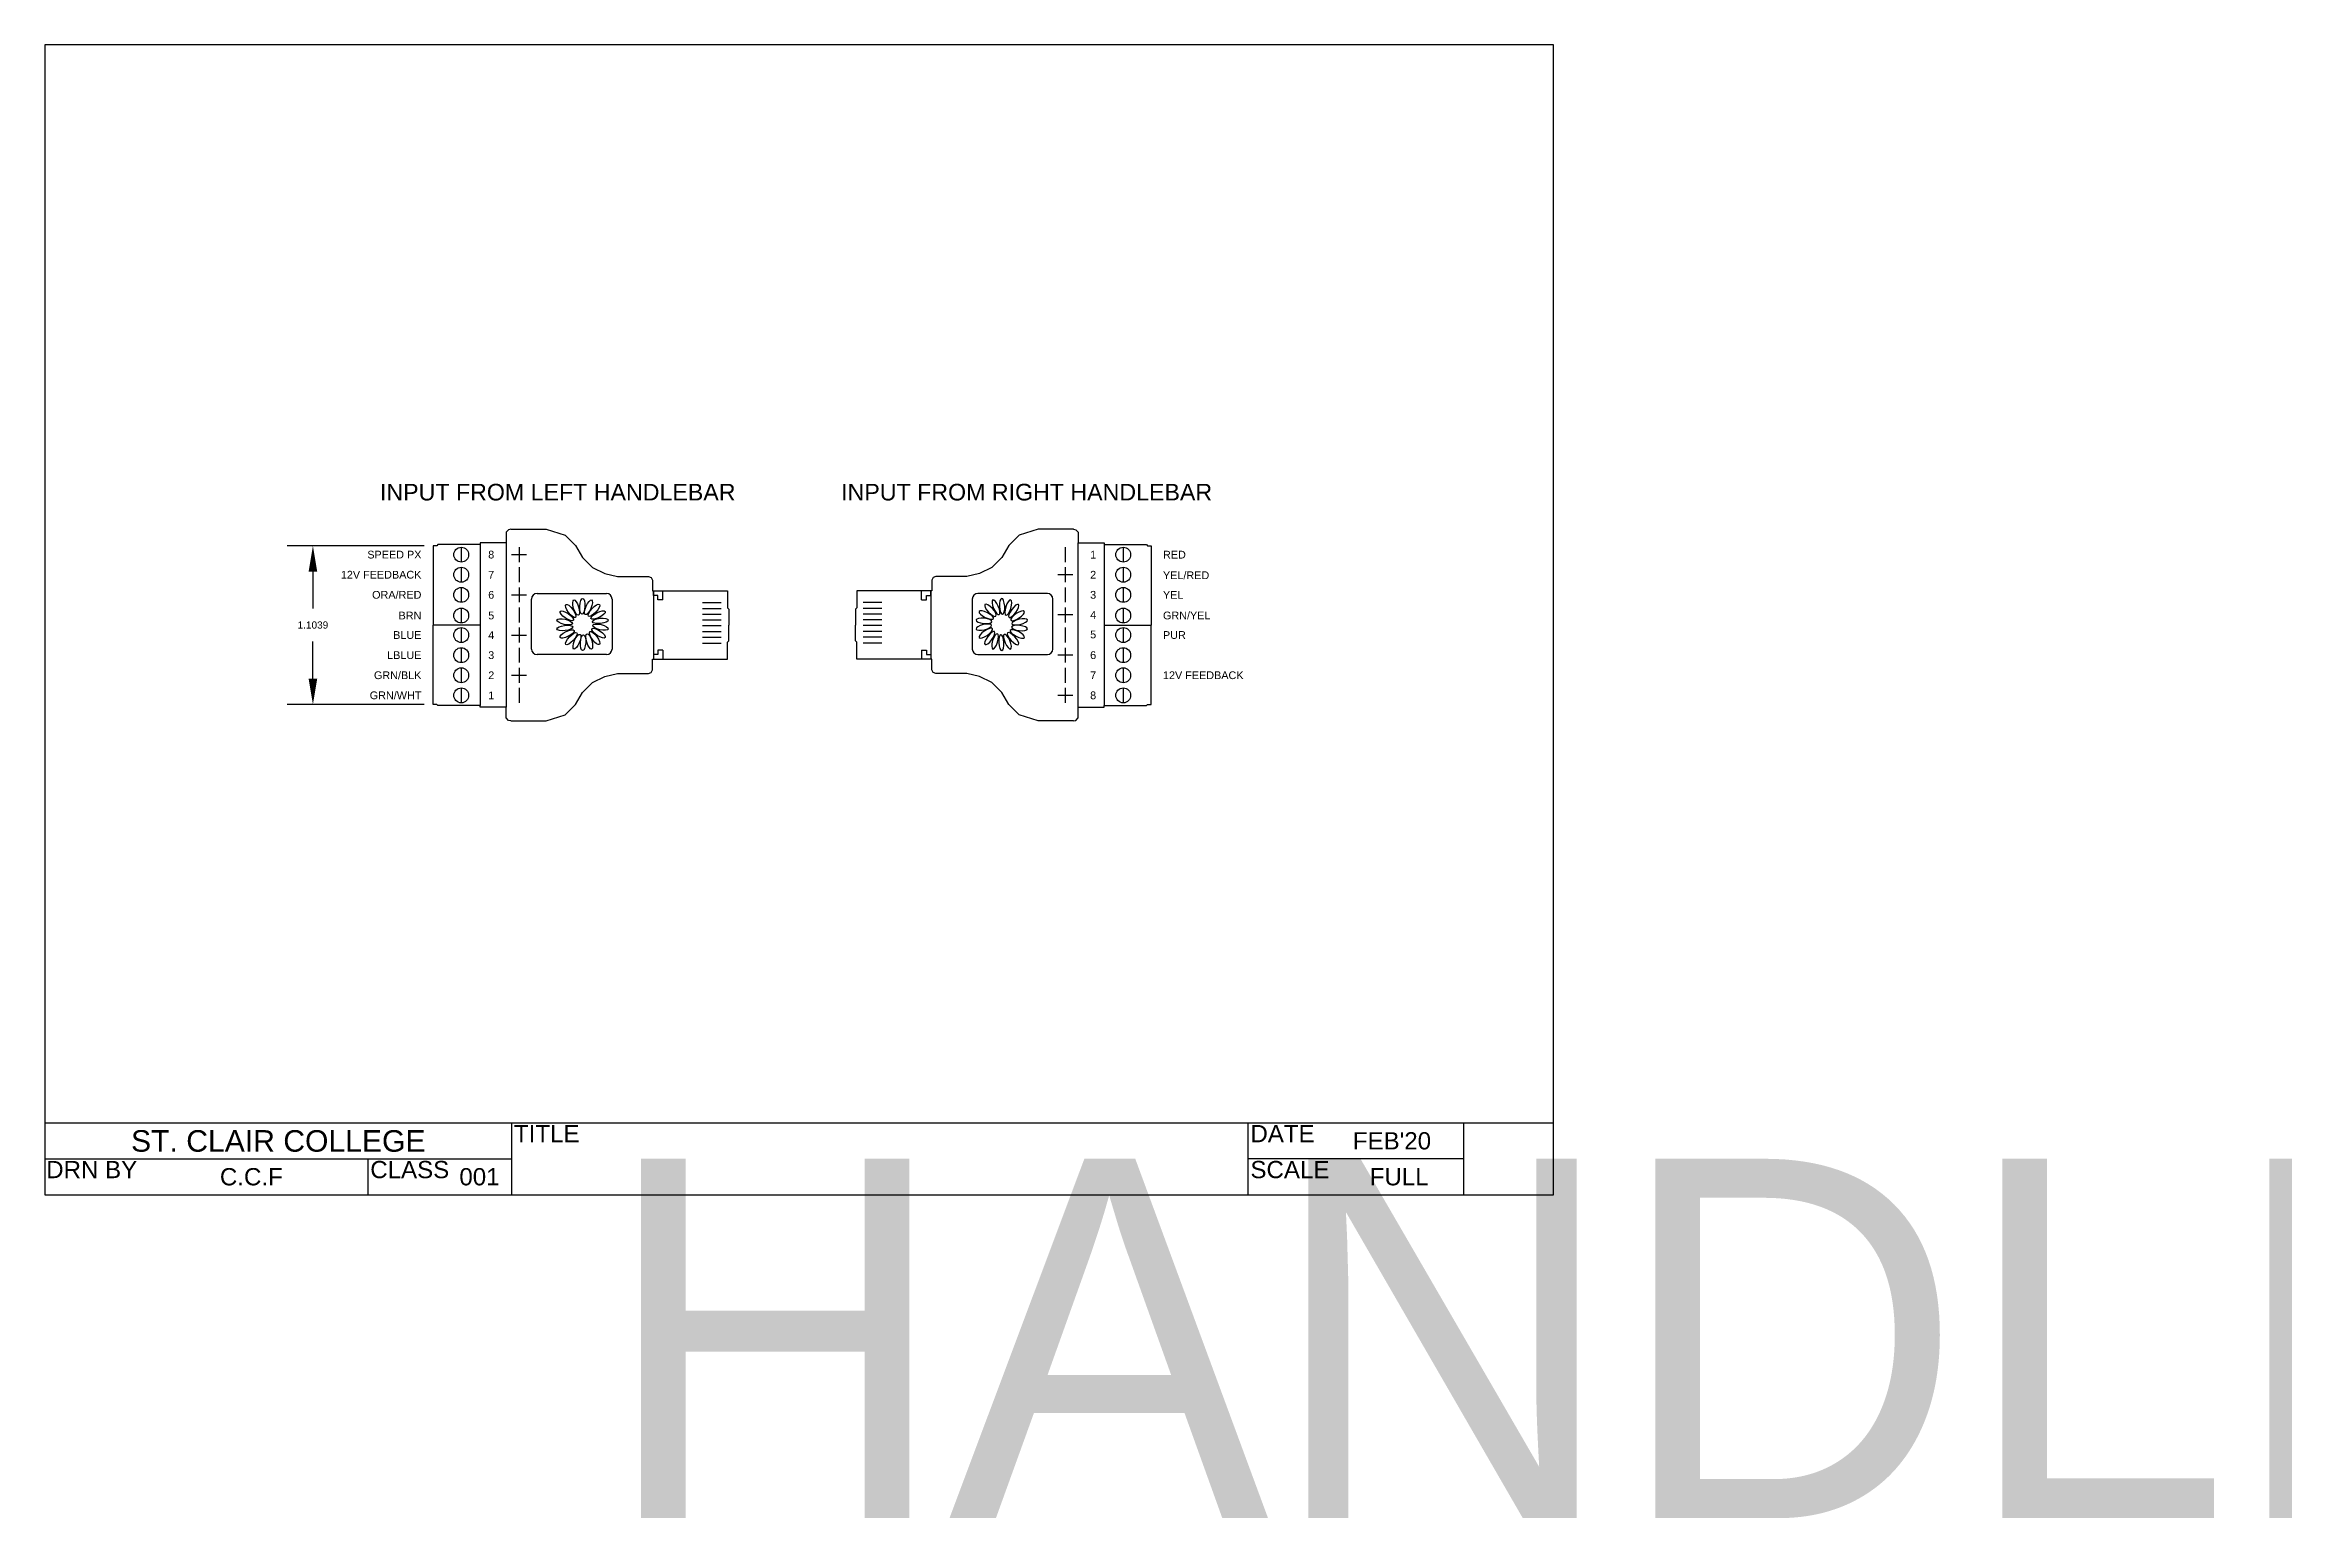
# Model space of a CAD drawing. Header units: inches. Extents: x 0 to 62.3, y -2.3 to 8.
# Drawn here: x 0 to 15.58, y -2.29 to 8 of the extents above; entities that cross this region are included whole.
import ezdxf
from ezdxf.enums import TextEntityAlignment as Align

# ---------------------------------------------------------------- set-up
doc = ezdxf.new("R2018")
doc.units = ezdxf.units.IN
doc.header["$MEASUREMENT"] = 0
doc.layers.add('DRAWING SHT', color=7, linetype='Continuous')
doc.styles.add('Annotative', font='arial.ttf')
doc.styles.get("Standard").update_dxf_attribs({"font": 'arial.ttf', "height": 0.05})
doc.dimstyles.get("Standard").update_dxf_attribs({"dimtxt": 0.18, "dimasz": 0.18, "dimexe": 0.18, "dimexo": 0.0625, "dimgap": 0.09, "dimtad": 0, "dimtih": 1, "dimtoh": 1, "dimdec": 4, "dimzin": 0, "dimdsep": 46, "dimtxsty": 'Standard', "dimcen": 0.09, "dimadec": 0, "dimazin": 0, "dimtfac": 1, "dimtdec": 4, "dimtofl": 0, "dimtmove": 0, "dimatfit": 3, "dimfxl": 1, "dimtolj": 1, "dimtzin": 0, "dimarcsym": 0})

# ---------------------------------------------------------------- blocks, each defined once
blk = doc.blocks.new('Fuerth Cole DRAWING SHT')
at = {"layer": 'DRAWING SHT'}
for p, q in [((0, 0.5), (10.5, 0.5)), ((3.25, 0), (3.25, 0.5)), ((8.375, 0), (8.375, 0.5)), ((9.875, 0), (9.875, 0.5)), ((0, 0.25), (3.25, 0.25)), ((2.25, 0), (2.25, 0.25)), ((9.875, 0.25), (8.375, 0.25))]:
    blk.add_line(p, q, dxfattribs=at)
blk.add_lwpolyline([(0, 0), (10.5, 0), (10.5, 8), (0, 8)], close=True, dxfattribs=at)
at = {"layer": 'DRAWING SHT', "char_height": 0.12, "width": 1, "attachment_point": 1, "style": 'Annotative'}
for s, insert in [('TITLE', (3.265, 0.485)), ('CLASS', (2.265, 0.235))]:
    blk.add_mtext(s, dxfattribs=dict(at, insert=insert))
at = {"layer": 'DRAWING SHT', "char_height": 0.12, "width": 1.5, "attachment_point": 1}
for s, insert in [('DATE', (8.39, 0.485)), ('SCALE', (8.39, 0.235))]:
    blk.add_mtext(s, dxfattribs=dict(at, insert=insert))
at = {"layer": 'DRAWING SHT'}
for s, width, heights, insert, char_height, attachment_point in [('ST. CLAIR COLLEGE', 3.25, [0.247], (1.625, 0.373), 0.15, 5), ('DRN BY', 2.25, [0.19], (0.01, 0.235), 0.12, 1)]:
    blk.add_mtext_dynamic_manual_height_columns(s, width=width, gutter_width=1, heights=heights, dxfattribs=dict(at, insert=insert, char_height=char_height, attachment_point=attachment_point))
for tag, p in [('DATE', (9.375, 0.375)), ('DRN_BY', (1.438, 0.125)), ('CLS', (3.025, 0.125)), ('SCALE', (9.425, 0.125))]:
    blk.add_attdef(tag, text='', height=0.12, dxfattribs=at).set_placement(p, align=Align.MIDDLE_CENTER)
at = {"layer": 'DRAWING SHT', "lineweight": 30, "flags": 104}
blk.add_attdef('TITLE', text='', height=0.12, dxfattribs=at).set_placement((3.875, 0.25), align=Align.MIDDLE_LEFT)
blk = doc.blocks.new('*U2')
blk.add_ellipse((0, 0), major_axis=(-0.0158, 0.0533), ratio=0.323815)
blk = doc.blocks.new('*U3')
at = {"color": 0, "linetype": 'ByBlock', "lineweight": -2, "transparency": 16777216}
for p, rotation in [((4.294, 3.866), 39.99999999999999), ((4.321, 3.9), 19.99999999999995), ((4.402, 3.932), 339.9999999999999), ((4.445, 3.925), 319.9999999999999), ((4.483, 3.904), 299.9999999999999), ((4.512, 3.871), 280), ((4.28, 3.824), 59.99999999999999), ((4.281, 3.781), 79.99999999999996), ((4.297, 3.74), 99.99999999999999), ((4.326, 3.707), 120), ((4.365, 3.686), 139.9999999999999), ((4.408, 3.679), 160), ((4.451, 3.688), 180), ((4.488, 3.711), 199.9999999999999), ((4.516, 3.745), 219.9999999999999), ((4.529, 3.787), 240), ((4.528, 3.831), 260)]:
    blk.add_blockref('*U2', p, dxfattribs=dict(at, rotation=rotation))
blk.add_blockref('*U2', (4.359, 3.923), dxfattribs=at)
blk = doc.blocks.new('*U4')
blk.add_ellipse((0, 0), major_axis=(-0.0158, 0.0533), ratio=0.323815)
blk = doc.blocks.new('*U5')
at = {"color": 0, "linetype": 'ByBlock', "lineweight": -2, "transparency": 16777216}
for p, rotation in [((4.294, 3.866), 39.99999999999999), ((4.321, 3.9), 19.99999999999995), ((4.402, 3.932), 339.9999999999999), ((4.445, 3.925), 319.9999999999999), ((4.483, 3.904), 299.9999999999999), ((4.512, 3.871), 280), ((4.28, 3.824), 59.99999999999999), ((4.281, 3.781), 79.99999999999996), ((4.297, 3.74), 99.99999999999999), ((4.326, 3.707), 120), ((4.365, 3.686), 139.9999999999999), ((4.408, 3.679), 160), ((4.451, 3.688), 180), ((4.488, 3.711), 199.9999999999999), ((4.516, 3.745), 219.9999999999999), ((4.529, 3.787), 240), ((4.528, 3.831), 260)]:
    blk.add_blockref('*U4', p, dxfattribs=dict(at, rotation=rotation))
blk.add_blockref('*U4', (4.359, 3.923), dxfattribs=at)
blk = doc.blocks.new('*D9')
at = {"color": 0, "lineweight": -2, "transparency": 16777216}
for p, q in [((2.641, 4.515), (1.686, 4.515)), ((1.866, 4.335), (1.866, 4.079)), ((1.866, 3.591), (1.866, 3.848)), ((2.641, 3.411), (1.686, 3.411))]:
    blk.add_line(p, q, dxfattribs=at)
at = {"color": 0, "transparency": 16777216}
for points in [[(1.836, 4.335), (1.896, 4.335), (1.866, 4.515)], [(1.836, 3.591), (1.896, 3.591), (1.866, 3.411)]]:
    blk.add_solid(points, dxfattribs=at)
at = {"layer": 'Defpoints', "color": 0, "transparency": 16777216}
for p in [(2.704, 4.515), (1.866, 3.411), (2.704, 3.411)]:
    blk.add_point(p, dxfattribs=at)
at = {"color": 0, "transparency": 16777216, "insert": (1.866, 3.963), "char_height": 0.05, "attachment_point": 5}
blk.add_mtext('\\A1;1.1039', dxfattribs=at)

msp = doc.modelspace()

# ---------------------------------------------------------------- linework, layer by layer
for p, q in [((3.02958, 4.5227), (3.02958, 3.4038)), ((3.21044, 4.53549), (3.21044, 3.391)), ((7.19201, 3.391), (7.19201, 4.53549)), ((7.37286, 4.5227), (7.37286, 3.4038)), ((2.89786, 4.5045), (2.89786, 4.40103)), ((2.89786, 4.36464), (2.89786, 4.26117)), ((3.24868, 4.45277), (3.35215, 4.45277)), ((3.30042, 4.5045), (3.30042, 4.40103)), ((3.30042, 4.36464), (3.30042, 4.26117)), ((7.10203, 4.40103), (7.10203, 4.5045)), ((7.10203, 4.26117), (7.10203, 4.36464)), ((7.50458, 4.5045), (7.50458, 4.40103)), ((7.50458, 4.36464), (7.50458, 4.26117)), ((2.89786, 4.22478), (2.89786, 4.1213)), ((3.30042, 4.22478), (3.30042, 4.1213)), ((7.15377, 4.3129), (7.05029, 4.3129)), ((7.10203, 4.1213), (7.10203, 4.22478)), ((7.50458, 4.22478), (7.50458, 4.1213)), ((2.89786, 4.08104), (2.89786, 3.97757)), ((3.24868, 4.17304), (3.35215, 4.17304)), ((3.30042, 4.08492), (3.30042, 3.98144)), ((3.3872, 3.79589), (3.3872, 4.14366)), ((3.42571, 4.18217), (3.90915, 4.18217)), ((3.94765, 4.14366), (3.94765, 3.79589)), ((4.2363, 4.1675), (4.2363, 4.20138)), ((4.2363, 4.20138), (4.2363, 3.72511)), ((4.26637, 4.1675), (4.2363, 4.1675)), ((4.26637, 4.13811), (4.26637, 4.1675)), ((4.30045, 4.13811), (4.26637, 4.13811)), ((4.30045, 4.13811), (4.30045, 4.20138)), ((4.5773, 4.12015), (4.708, 4.12015)), ((4.5773, 4.07876), (4.708, 4.07876)), ((5.82515, 4.12015), (5.69444, 4.12015)), ((5.82515, 4.07876), (5.69444, 4.07876)), ((6.10199, 4.13811), (6.10199, 4.20138)), ((6.10199, 4.13811), (6.13607, 4.13811)), ((6.13607, 4.13811), (6.13607, 4.1675)), ((6.13607, 4.1675), (6.16614, 4.1675)), ((6.16614, 4.1675), (6.16614, 4.20138)), ((6.16614, 4.20138), (6.16614, 3.72511)), ((6.45479, 4.14366), (6.45479, 3.79589)), ((6.97674, 4.18217), (6.4933, 4.18217)), ((7.01524, 3.79589), (7.01524, 4.14366)), ((7.10203, 3.98144), (7.10203, 4.08492)), ((7.50458, 4.08104), (7.50458, 3.97757)), ((3.02958, 3.96325), (2.70367, 3.96325)), ((2.89786, 3.94505), (2.89786, 3.84158)), ((3.30042, 3.94505), (3.30042, 3.84158)), ((4.5773, 4.03932), (4.708, 4.03932)), ((4.5773, 3.99857), (4.708, 3.99857)), ((4.5773, 3.95912), (4.708, 3.95912)), ((4.5773, 3.91838), (4.708, 3.91838)), ((5.82515, 4.03932), (5.69444, 4.03932)), ((5.82515, 3.99857), (5.69444, 3.99857)), ((5.82515, 3.95912), (5.69444, 3.95912)), ((5.82515, 3.91838), (5.69444, 3.91838)), ((7.15377, 4.03318), (7.05029, 4.03318)), ((7.10203, 3.84158), (7.10203, 3.94505)), ((7.37286, 3.96325), (7.69877, 3.96325)), ((7.50458, 3.94505), (7.50458, 3.84158)), ((2.89786, 3.80519), (2.89786, 3.70172)), ((3.24868, 3.89332), (3.35215, 3.89332)), ((3.30042, 3.80519), (3.30042, 3.70172)), ((3.90915, 3.75739), (3.42571, 3.75739)), ((4.26637, 3.759), (4.2363, 3.759)), ((4.30045, 3.78839), (4.26637, 3.78839)), ((4.26637, 3.78839), (4.26637, 3.759)), ((4.30045, 3.78839), (4.30045, 3.72511)), ((4.5773, 3.87829), (4.708, 3.87829)), ((4.5773, 3.83819), (4.708, 3.83819)), ((5.82515, 3.87829), (5.69444, 3.87829)), ((5.82515, 3.83819), (5.69444, 3.83819)), ((6.10199, 3.78839), (6.10199, 3.72511)), ((6.10199, 3.78839), (6.13607, 3.78839)), ((6.13607, 3.78839), (6.13607, 3.759)), ((6.13607, 3.759), (6.16614, 3.759)), ((6.4933, 3.75739), (6.97674, 3.75739)), ((7.15377, 3.75345), (7.05029, 3.75345)), ((7.10203, 3.70172), (7.10203, 3.80519)), ((7.50458, 3.80519), (7.50458, 3.70172)), ((2.89786, 3.66533), (2.89786, 3.56185)), ((3.24868, 3.61359), (3.35215, 3.61359)), ((3.30042, 3.66533), (3.30042, 3.56185)), ((7.10203, 3.56185), (7.10203, 3.66533)), ((7.50458, 3.66533), (7.50458, 3.56185)), ((2.89786, 3.52547), (2.89786, 3.42199)), ((3.30042, 3.52547), (3.30042, 3.42199)), ((7.15377, 3.47373), (7.05029, 3.47373)), ((7.10203, 3.42199), (7.10203, 3.52547)), ((7.50458, 3.52547), (7.50458, 3.42199))]:
    msp.add_line(p, q)
for points in [[(3.24437, 4.63055), (3.22768, 4.62643), (3.21044, 4.60919), (3.21044, 4.53549), (3.02958, 4.53549), (3.02958, 4.5227), (2.7352, 4.5227), (2.72772, 4.51521), (2.70367, 4.51521), (2.70367, 3.96325)], [(3.24437, 4.63055), (3.49022, 4.63055), (3.62225, 4.58733), (3.6928, 4.51678), (3.7429, 4.43262), (3.81231, 4.36321), (3.89769, 4.32114), (3.98579, 4.30034), (4.20108, 4.30034), (4.21905, 4.2933), (4.22962, 4.27463), (4.22962, 4.20138), (4.75207, 4.20138), (4.75207, 4.08169), (4.76028, 4.07348), (4.76028, 3.96325)], [(7.15808, 4.63055), (6.91223, 4.63055), (6.7802, 4.58733), (6.70965, 4.51678), (6.65955, 4.43262), (6.59014, 4.36321), (6.50475, 4.32114), (6.41666, 4.30034), (6.20137, 4.30034), (6.1834, 4.2933), (6.17283, 4.27463), (6.17283, 4.20138), (5.65037, 4.20138), (5.65037, 4.08169), (5.64216, 4.07348), (5.64216, 3.96325)], [(7.15808, 4.63055), (7.17476, 4.62643), (7.19201, 4.60919), (7.19201, 4.53549), (7.37286, 4.53549), (7.37286, 4.5227), (7.66725, 4.5227), (7.67473, 4.51521), (7.69877, 4.51521), (7.69877, 3.96325)], [(3.24437, 3.29594), (3.22768, 3.30006), (3.21044, 3.31731), (3.21044, 3.391), (3.02958, 3.391), (3.02958, 3.4038), (2.7352, 3.4038), (2.72772, 3.41128), (2.70367, 3.41128), (2.70367, 3.96325)], [(3.24437, 3.29594), (3.49022, 3.29594), (3.62225, 3.33917), (3.6928, 3.40972), (3.7429, 3.49388), (3.81231, 3.56329), (3.89769, 3.60536), (3.98579, 3.62615), (4.20108, 3.62615), (4.21905, 3.6332), (4.22962, 3.65186), (4.22962, 3.72511), (4.75207, 3.72511), (4.75207, 3.8448), (4.76028, 3.85301), (4.76028, 3.96325)], [(7.15808, 3.29594), (6.91223, 3.29594), (6.7802, 3.33917), (6.70965, 3.40972), (6.65955, 3.49388), (6.59014, 3.56329), (6.50475, 3.60536), (6.41666, 3.62615), (6.20137, 3.62615), (6.1834, 3.6332), (6.17283, 3.65186), (6.17283, 3.72511), (5.65037, 3.72511), (5.65037, 3.8448), (5.64216, 3.85301), (5.64216, 3.96325)], [(7.15808, 3.29594), (7.17476, 3.30006), (7.19201, 3.31731), (7.19201, 3.391), (7.37286, 3.391), (7.37286, 3.4038), (7.66725, 3.4038), (7.67473, 3.41128), (7.69877, 3.41128), (7.69877, 3.96325)]]:
    msp.add_lwpolyline(points)
for centre in [(2.89786, 4.45277), (2.89786, 4.3129), (7.50458, 4.45277), (7.50458, 4.3129), (2.89786, 4.17304), (7.50458, 4.17304), (2.89786, 4.0293), (7.50458, 4.0293), (2.89786, 3.89332), (7.50458, 3.89332), (2.89786, 3.75345), (7.50458, 3.75345), (2.89786, 3.61359), (7.50458, 3.61359), (2.89786, 3.47373), (7.50458, 3.47373)]:
    msp.add_circle(centre, 0.05174)
for centre, start, end in [((3.42571, 4.14366), 90, 180), ((3.90915, 4.14366), 0, 90), ((6.4933, 4.14366), 90, 180), ((6.97674, 4.14366), 0, 90), ((3.42571, 3.79589), 180, 270), ((3.90915, 3.79589), 270, 0), ((6.4933, 3.79589), 180, 270), ((6.97674, 3.79589), 270, 0)]:
    msp.add_arc(centre, 0.0385, start, end)

# ---------------------------------------------------------------- block references
ref = msp.add_blockref('Fuerth Cole DRAWING SHT', (0, 0))
ref.add_attrib('DRN_BY', 'C.C.F', dxfattribs={"layer": 'DRAWING SHT', "height": 0.12}).set_placement((1.4375, 0.125), align=Align.MIDDLE_CENTER)
ref.add_attrib('CLS', '001', dxfattribs={"layer": 'DRAWING SHT', "height": 0.12}).set_placement((3.025, 0.125), align=Align.MIDDLE_CENTER)
ref.add_attrib('DATE', "FEB'20", dxfattribs={"layer": 'DRAWING SHT', "height": 0.12}).set_placement((9.375, 0.375), align=Align.MIDDLE_CENTER)
ref.add_attrib('SCALE', 'FULL', dxfattribs={"layer": 'DRAWING SHT', "height": 0.12}).set_placement((9.425, 0.125), align=Align.MIDDLE_CENTER)
lines = msp.add_mtext('HANDLEBAR TO ETHERNET PINOUT', dxfattribs={"layer": 'DRAWING SHT', "insert": (3.875, 0.25), "char_height": 2.5, "attachment_point": 1})
ref.add_attrib('TITLE', '', (3.875, 0.25), dxfattribs={"flags": 104}).embed_mtext(lines)
msp.add_blockref('*U3', (-0.66173, 0.16137))
at = {"extrusion": (0, 0, -1), "zscale": -1}
msp.add_blockref('*U5', (-11.06417, 0.16137), dxfattribs=at)

# ---------------------------------------------------------------- texts
for s, width, heights, insert, char_height, attachment_point in [('INPUT FROM LEFT HANDLEBAR', 3.3601486, [0.31539], (3.56968, 4.88693), 0.1155128, 5), ('INPUT FROM RIGHT HANDLEBAR', 3.3601486, [0.31539], (6.83277, 4.88693), 0.1155128, 5), ('SPEED PX', 0.5175821, [0.06505], (2.62109, 4.45277), 0.053906, 6), ('8', 0.1956379, [0], (3.10679, 4.45277), 0.05391, 5), ('1', 0.1956379, [0], (7.29565, 4.45277), 0.05391, 5), ('RED', 0.1956379, [0], (7.78136, 4.45277), 0.053906, 4), ('12V FEEDBACK', 0.6171524, [0.00648], (2.62109, 4.3129), 0.053906, 6), ('7', 0.1956379, [0], (3.10679, 4.3129), 0.05391, 5), ('2', 0.1956379, [0], (7.29565, 4.3129), 0.05391, 5), ('YEL/RED', 0.1956379, [0], (7.78136, 4.30903), 0.053906, 4), ('ORA/RED', 0.1956379, [0], (2.62109, 4.17304), 0.053906, 6), ('BRN', 0.1956379, [0], (2.62109, 4.0293), 0.053906, 6), ('5', 0.1956379, [0], (3.10679, 4.0293), 0.05391, 5), ('6', 0.1956379, [0], (3.10679, 4.17304), 0.05391, 5), ('4', 0.1956379, [0], (7.29565, 4.03318), 0.05391, 5), ('3', 0.1956379, [0], (7.29565, 4.17304), 0.05391, 5), ('YEL', 0.1956379, [0], (7.78136, 4.17304), 0.053906, 4), ('GRN/YEL', 0.1956379, [0], (7.78136, 4.0293), 0.053906, 4), ('BLUE', 0.1956379, [0], (2.62109, 3.89332), 0.053906, 6), ('4', 0.1956379, [0], (3.10679, 3.89332), 0.05391, 5), ('5', 0.1956379, [0], (7.29565, 3.89719), 0.05391, 5), ('PUR', 0.1956379, [0], (7.78136, 3.89332), 0.053906, 4), ('LBLUE', 0.1956379, [0], (2.62109, 3.75345), 0.053906, 6), ('3', 0.1956379, [0], (3.10679, 3.75345), 0.05391, 5), ('6', 0.1956379, [0], (7.29565, 3.75345), 0.05391, 5), ('GRN/BLK', 0.1956379, [0], (2.62109, 3.61359), 0.053906, 6), ('2', 0.1956379, [0], (3.10679, 3.61359), 0.05391, 5), ('7', 0.1956379, [0], (7.29565, 3.61359), 0.05391, 5), ('12V FEEDBACK', 0.6171524, [0.00648], (7.78136, 3.61359), 0.053906, 4), ('GRN/WHT', 0.1956379, [0], (2.62109, 3.47373), 0.053906, 6), ('1', 0.1956379, [0], (3.10679, 3.47373), 0.05391, 5), ('8', 0.1956379, [0], (7.29565, 3.47373), 0.05391, 5)]:
    msp.add_mtext_dynamic_manual_height_columns(s, width=width, gutter_width=0.19252, heights=heights, dxfattribs=dict(insert=insert, char_height=char_height, attachment_point=attachment_point))

# ---------------------------------------------------------------- dimensions: what is measured, and where the dimension line sits
dim = msp.add_linear_dim(base=(1.86587, 3.41128), p1=(2.70367, 4.51521), p2=(2.70367, 3.41128), angle=90, dimstyle='Standard')
dim.commit()
dim.dimension.update_dxf_attribs({"geometry": '*D9', "text_midpoint": (1.86587, 3.96325)})

doc.saveas('drawing.dxf')
